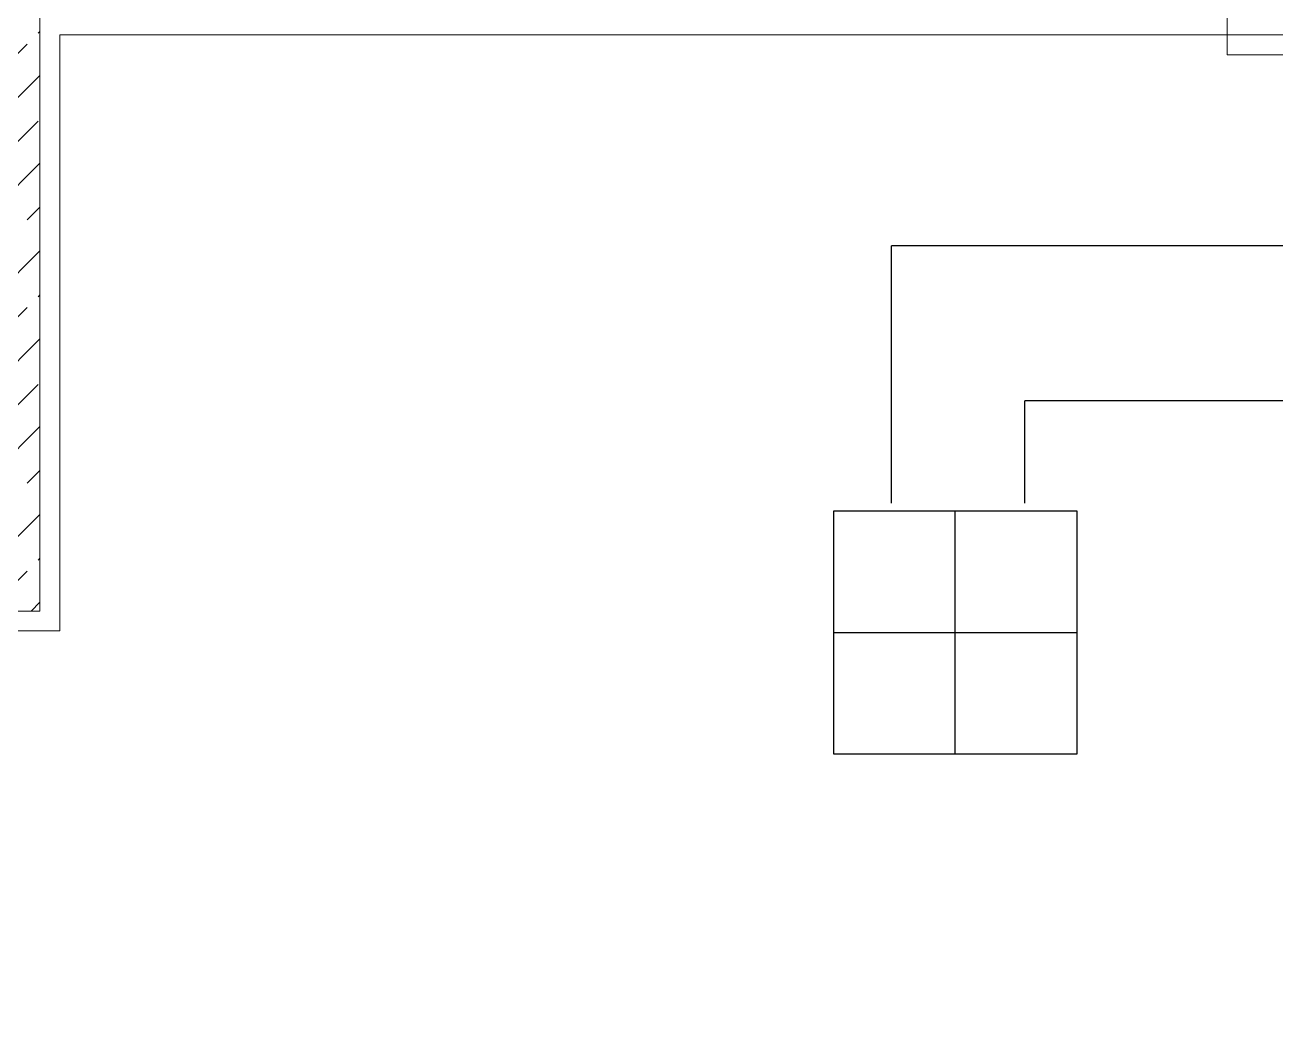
# Model space of a CAD drawing. Extents: x -1439 to 23780, y -1362 to 4476.
# Drawn here: x 1261 to 1386.9, y 3764.1 to 3864 of the extents above; entities that cross this region are included whole.
import ezdxf

# ---------------------------------------------------------------- set-up
doc = ezdxf.new("R2010")
doc.units = 0
doc.header["$MEASUREMENT"] = 0
doc.layers.get('0').update_dxf_attribs({"color": 9, "lineweight": 9})
for name, color, linetype, lineweight in [('Audi$0$01', 8, 'Continuous', 9), ('Audi$0$06D', 8, 'Continuous', 9), ('Audi$0$09W', 8, 'Continuous', 9), ('Audi$0$10', 8, 'Continuous', 9), ('Audi$0$14', 8, 'Continuous', 9), ('Audi$0$35', 8, 'Continuous', 9), ('E-DUVARA MONTE PRİZ KUTUSU', 7, 'Continuous', 30), ('E-KABLO', 7, 'Continuous', 30), ('E-LINYE', 7, 'Continuous', 30)]:
    doc.layers.add(name, color=color, linetype=linetype, lineweight=lineweight)

# ---------------------------------------------------------------- blocks, each defined once
blk = doc.blocks.new('Audi$0$p-kolon_80x80')
at = {"layer": 'Audi$0$09W'}
h = blk.add_hatch(dxfattribs=at)
h.set_pattern_fill('ANSI33', color=256, scale=25, style=0)
h.set_pattern_definition([(45, (-1222.5, -385), (-4.419417, 4.419417), []), (45, (-1218.0806, -385), (-4.419417, 4.419417), [3.125, -1.5625])])
h.paths.add_polyline_path([(-40, -40), (40, -40), (40, 40), (-40, 40)])
blk.add_lwpolyline([(-40, -40), (40, -40), (40, 40), (-40, 40)], close=True)
blk = doc.blocks.new('Audi$0$fsdfsfsfsfd')
at = {"layer": 'Audi$0$06D', "elevation": 0}
blk.add_lwpolyline([(52591.75, -74474.98), (52589.75, -74474.98), (52589.75, -74595.98), (52591.75, -74595.98)], dxfattribs=at)
blk = doc.blocks.new('Audi$0$p-zemin kat')
at = {"layer": 'Audi$0$14'}
blk.add_lwpolyline([(1184.5, 3760.39), (1184.5, 3803), (1264.5, 3803), (1264.5, 3863), (1382, 3863), (1382, 3879.3)], dxfattribs=at)
at = {"rotation": 90}
blk.add_blockref('Audi$0$fsdfsfsfsfd', (-73092.98, -48728.75), dxfattribs=at)
at = {"layer": 'Audi$0$01'}
blk.add_blockref('Audi$0$p-kolon_80x80', (1222.5, 3845), dxfattribs=at)
blk = doc.blocks.new('10_DUVARA MONTE PRİZ KUTUSU')
at = {"layer": 'E-DUVARA MONTE PRİZ KUTUSU', "color": 4}
for p, q in [((0, 24.48), (0, -24.48)), ((24.48, 0), (-24.48, 0))]:
    blk.add_line(p, q, dxfattribs=at)
blk.add_lwpolyline([(-24.48, -24.48), (24.48, -24.48), (24.48, 24.48), (-24.48, 24.48)], close=True, dxfattribs=at)

msp = doc.modelspace()

# ---------------------------------------------------------------- linework, layer by layer
at = {"layer": 'Audi$0$35'}
msp.add_lwpolyline([(1184.5, 2827), (1964.5, 2827), (1964.5, 2827), (2200.5, 2827), (2200.5, 3863), (1964.5, 3863), (1964.5, 3803), (1880.5, 3803), (1880.5, 3863), (1264.5, 3863), (1264.5, 3803), (1184.5, 3803)], close=True, dxfattribs=at)
at = {"layer": 'E-KABLO', "color": 5}
for p in [(1361.64, 3815.87), (1852.55, 3826.18)]:
    msp.add_line(p, (1361.64, 3826.18), dxfattribs=at)
at = {"layer": 'E-LINYE', "color": 4}
for p in [(1864, 3841.76), (1348.21, 3815.87)]:
    msp.add_line(p, (1348.21, 3841.76), dxfattribs=at)

# ---------------------------------------------------------------- block references
at = {"layer": 'Audi$0$10'}
msp.add_blockref('Audi$0$p-zemin kat', (0, 0), dxfattribs=at)
at = {"layer": 'E-DUVARA MONTE PRİZ KUTUSU', "color": 3, "xscale": -0.5, "yscale": 0.5, "zscale": 0.5, "rotation": 90}
msp.add_blockref('10_DUVARA MONTE PRİZ KUTUSU', (1354.63, 3802.84), dxfattribs=at)

doc.saveas('drawing.dxf')
